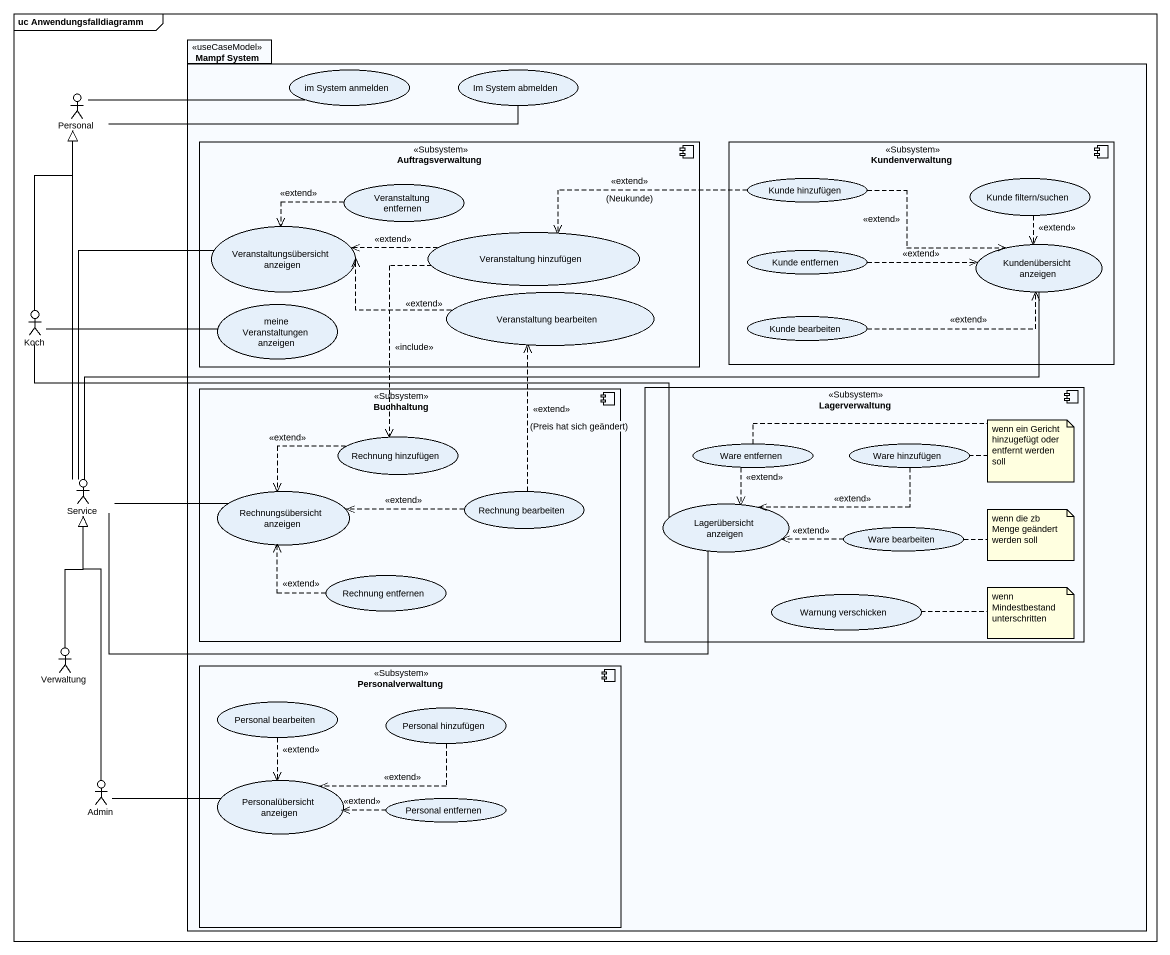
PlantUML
@startuml
mainframe uc Anwendungsfalldiagramm
package "Mampf System" as Mampf_System <<useCaseModel>> {
  usecase "im System anmelden" as im_System_anmelden
  usecase "Im System abmelden" as Im_System_abmelden
  component Auftragsverwaltung <<Subsystem>> {
    usecase "Veranstaltung entfernen" as Veranstaltung_entfernen
    usecase "Veranstaltungsübersicht anzeigen" as Veranstaltungsübersicht
    usecase "Veranstaltung hinzufügen" as Veranstaltung_hinzufügen
    usecase "Veranstaltung bearbeiten" as Veranstaltung_bearbeiten
    usecase "meine Veranstaltungen anzeigen" as meine_Veranstaltungen
  }
  component Kundenverwaltung <<Subsystem>> {
    usecase "Kunde hinzufügen" as Kunde_hinzufügen
    usecase "Kunde filtern/suchen" as Kunde_filtern_suchen
    usecase "Kunde entfernen" as Kunde_entfernen
    usecase "Kundenübersicht anzeigen" as Kundenübersicht_anzeigen
    usecase "Kunde bearbeiten" as Kunde_bearbeiten
  }
  component Buchhaltung <<Subsystem>> {
    usecase "Rechnung hinzufügen" as Rechnung_hinzufügen
    usecase "Rechnungsübersicht anzeigen" as Rechnungsübersicht_anzeigen
    usecase "Rechnung bearbeiten" as Rechnung_bearbeiten
    usecase "Rechnung entfernen" as Rechnung_entfernen
  }
  component Lagerverwaltung <<Subsystem>> {
    usecase "Ware entfernen" as Ware_entfernen
    usecase "Ware hinzufügen" as Ware_hinzufügen
    usecase "Lagerübersicht anzeigen" as Lagerübersicht_anzeigen
    usecase "Ware bearbeiten" as Ware_bearbeiten
    usecase "Warnung verschicken" as Warnung_verschicken
  }
  component Personalverwaltung <<Subsystem>> {
    usecase "Personal bearbeiten" as Personal_bearbeiten
    usecase "Personal hinzufügen" as Personal_hinzufügen
    usecase "Personalübersicht anzeigen" as Personalübersicht_anzeigen
    usecase "Personal entfernen" as Personal_entfernen
  }
}
actor Personal
actor Koch
actor Service
actor Verwaltung
actor Admin
Personal -right- im_System_anmelden
Personal -right- Im_System_abmelden
Veranstaltung_entfernen .left.> Veranstaltungsübersicht : <<extend>>
Kunde_hinzufügen .left.> Veranstaltung_hinzufügen : <<extend>>\n(Neukunde)
Kunde_hinzufügen .right.> Kundenübersicht_anzeigen : <<extend>>
Kunde_filtern_suchen ..> Kundenübersicht_anzeigen : <<extend>>
Veranstaltung_hinzufügen .left.> Veranstaltungsübersicht : <<extend>>
Veranstaltung_hinzufügen ..> Rechnung_hinzufügen : <<include>>
Kunde_entfernen .right.> Kundenübersicht_anzeigen : <<extend>>
Veranstaltung_bearbeiten .left.> Veranstaltungsübersicht : <<extend>>
Koch -up-|> Personal
Koch -right- meine_Veranstaltungen
Koch -right- Lagerübersicht_anzeigen
Kunde_bearbeiten .right.> Kundenübersicht_anzeigen : <<extend>>
Rechnung_hinzufügen .left.> Rechnungsübersicht_anzeigen : <<extend>>
Ware_entfernen ..> Lagerübersicht_anzeigen : <<extend>>
Ware_hinzufügen .left.> Lagerübersicht_anzeigen : <<extend>>
Service -up-|> Personal
Service -up- Veranstaltungsübersicht
Service -right- Kundenübersicht_anzeigen
Service -right- Rechnungsübersicht_anzeigen
Service -right- Lagerübersicht_anzeigen
Rechnung_bearbeiten .up.> Veranstaltung_bearbeiten : <<extend>>\n(Preis hat sich geändert)
Rechnung_bearbeiten .left.> Rechnungsübersicht_anzeigen : <<extend>>
Ware_bearbeiten .left.> Lagerübersicht_anzeigen : <<extend>>
Rechnung_entfernen .up.> Rechnungsübersicht_anzeigen : <<extend>>
Verwaltung -up-|> Service
Personal_bearbeiten ..> Personalübersicht_anzeigen : <<extend>>
Personal_hinzufügen .left.> Personalübersicht_anzeigen : <<extend>>
Admin -up-|> Service
Admin -right- Personalübersicht_anzeigen
Personal_entfernen .left.> Personalübersicht_anzeigen : <<extend>>
note as N1
  wenn ein Gericht hinzugefügt oder entfernt werden soll
end note
N1 .. Ware_entfernen
N1 .. Ware_hinzufügen
note right of Ware_bearbeiten : wenn die zb Menge geändert werden soll
note right of Warnung_verschicken : wenn Mindestbestand unterschritten
@enduml
